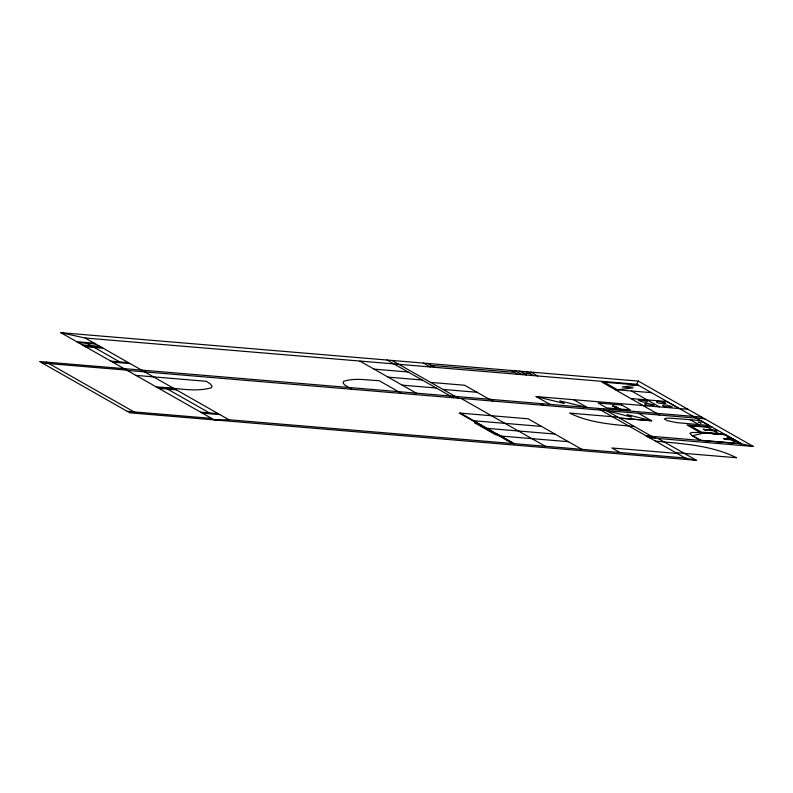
<?xml version="1.0" encoding="UTF-8"?>
<svg xmlns="http://www.w3.org/2000/svg" width="793" height="793" viewBox="0 0 793 793"><rect width="100%" height="100%" fill="white"/><g stroke="black" fill="none" stroke-linecap="round" stroke-linejoin="round"><path stroke-width="1.19" d="M685.152 457.987L228.939 419.745L214.249 419.894L60.793 332.673L85.148 338.016L636.68 384.258L638.355 381.096L753.35 446.449L658.021 438.46L646.236 435.872L685.152 457.987L696.502 460.327L658.021 438.46M617.321 389.789L633.191 387.886L622.277 386.964L638.087 385.051L601.718 382.008L643.103 405.52M60.793 332.673L638.355 381.096M431.045 365.365L514.518 372.363M523.003 373.077L530.051 373.662M76.673 341.704L94.218 343.171M78.319 342.635L95.864 344.103M374.018 369.132L407.969 371.976M82.264 344.876L99.809 346.353M615.021 389.601L651.459 392.664M83.919 345.817L101.454 347.284M85.565 346.749L103.11 348.226M388.114 377.141L422.064 379.986M630.802 398.532L666.943 401.555L679.244 408.554M430.678 382.404L464.629 385.249L489.331 399.285M402.21 385.15L436.17 388.005M549.876 404.361L536.137 396.559L687.888 409.277M110.931 361.172L128.476 362.639M443.019 389.422L476.98 392.267M112.586 362.104L130.121 363.581M614.139 406.294C611.106 406.254 617.271 407.285 614.872 406.422M701.696 417.088L39.65 361.558L129.844 412.816L696.502 460.327M42.287 363.055L126.692 370.133M127.197 370.42L704.769 418.843M690.138 419.705L700.308 420.558L709.091 425.544L676.459 422.6L667.3 420.686L664.266 418.962L666.398 418.198L671.047 418.198L690.128 419.705L698.92 424.691M135.96 375.396L206.378 381.304L210.353 383.971L212.048 386.132L211.444 387.787C193.68 392.753 174.569 387.301 156.479 387.063M617.965 417.158L569.8 413.123C589.764 423.125 612.652 424.414 634.509 426.565M620.959 418.159L650.101 420.607M619.65 418.119L651.668 420.796L638.484 413.312M712.084 427.11L687.045 425.008L700.229 432.502L725.268 434.604L741.534 443.852L753.35 446.449M704.997 429.499C701.964 429.449 708.129 430.48 705.73 429.618M725.218 434.594L699.119 432.512L692.249 432.482L689.851 433.285L691.922 435.476L700.388 440.393M157.083 387.41L174.629 388.877M158.739 388.342L176.284 389.809M727.776 437.835L731.225 438.132M733.694 439.53L723.454 438.588L726.418 439.5L734.278 439.867M733.267 440.958L736.747 441.265M473.847 420.746L541.55 426.426M646.236 435.872L741.534 443.852L636.68 384.258M480.806 424.661L479.388 424.542L459.127 413.024L528.118 418.793L581.854 449.334M655.464 441.116C682.832 443.793 711.529 445.24 736.548 457.749L675.765 452.654M487.279 428.379L554.981 434.058M495.367 433.761L496.775 433.88L513.953 443.634M496.963 434.802L495.556 434.683L474.65 422.808L476.068 422.927L512.536 443.515M500.71 436.021L568.422 441.691M200.698 412.191L218.244 413.668M202.344 413.133L219.889 414.6M677.172 453.457L611.928 447.986L619.918 452.525M127.207 411.319L211.612 418.397M536.137 396.559L564.309 403.478L559.729 400.871L587.395 407.513L573.656 399.702M651.668 420.796L627.045 414.561L631.486 417.088L606.467 410.625M730.234 439.233L727.072 437.439L730.522 437.726L737.47 441.671L734.021 441.384L730.829 439.57M729.163 439.144L729.758 439.481M631.486 390.989L659.469 406.898M604.137 382.206L617.509 389.809M642.875 405.51L659.687 415.066M603.344 408.851L654.998 438.202L649.457 437.736L597.803 408.385M530.884 372.086L537.704 375.961M526.641 371.729L533.451 375.604M519.603 371.144L526.413 375.01M515.361 370.787L522.171 374.653M511.108 370.43L517.918 374.296M540.856 403.607L543.929 405.352M540.43 403.578L543.512 405.322M427.635 363.432L434.455 367.298M489.826 399.325L492.899 401.08M489.588 399.305L492.661 401.06M423.403 363.075L430.212 366.941M461.03 398.403L545.287 446.261M391.98 360.438L458.384 398.185M387.014 360.022L453.427 397.769M460.416 413.113L514.151 443.654M359.923 361.122L416.305 393.169M401.526 393.417L379.034 380.63C367.347 380.313 354.947 377.557 343.637 381.344L343.062 382.91L344.668 384.952L351.507 389.224M85.148 338.016L228.939 419.745M87.091 343.369L91.036 345.619M94.327 347.483L119.703 361.905M167.501 389.076L209.471 412.935M46.44 362.123L133.997 411.894M734.972 440.967L734.358 440.888L734.982 440.948M703.292 429.3L707.356 429.975L703.292 429.3M612.434 406.105L616.498 406.779L612.434 406.105M653.878 405.263C641.23 406.323 641.943 400.495 653.878 405.263M665.723 403.28C653.075 404.331 653.779 398.512 665.723 403.28M671.879 406.769C659.221 407.83 659.935 402.011 671.879 406.769M638.434 400.059C644.759 404.658 654.919 400.277 638.434 400.059M724.693 438.489L726.497 439.5L724.723 438.489M704.64 432.889L692.358 435.724L700.903 440.303L740.543 443.634L724.792 434.713L704.64 432.889M621.801 405.025L598.18 403.042L606.724 407.899L630.346 409.882L621.801 405.025M618.034 407.919L614.634 407.632L617.717 409.386L621.107 409.664L618.034 407.919M699.773 422.302L698.058 422.154L701.171 423.095L699.773 422.302M707.693 427.268L690.356 425.821L701.339 432.066L718.676 433.513L707.693 427.268M715.92 430.302L708 429.637L709.319 430.391L717.239 431.055L715.92 430.302M730.145 438.192L729.481 438.014L730.145 438.192"/></g></svg>
